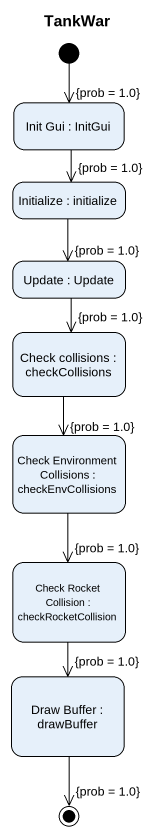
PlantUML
@startuml
title TankWar
hide empty description
state "Init Gui : InitGui" as Init_Gui
state "Initialize : initialize" as Initialize
state "Update : Update" as Update
state "Check collisions : checkCollisions" as Check_collisions
state "Check Environment Collisions : checkEnvCollisions" as Check_Environment_Collisions
state "Check Rocket Collision : checkRocketCollision" as Check_Rocket_Collision
state "Draw Buffer : drawBuffer" as Draw_Buffer
[*] --> Init_Gui : {prob = 1.0}
Init_Gui --> Initialize : {prob = 1.0}
Initialize --> Update : {prob = 1.0}
Update --> Check_collisions : {prob = 1.0}
Check_collisions --> Check_Environment_Collisions : {prob = 1.0}
Check_Environment_Collisions --> Check_Rocket_Collision : {prob = 1.0}
Check_Rocket_Collision --> Draw_Buffer : {prob = 1.0}
Draw_Buffer --> [*] : {prob = 1.0}
@enduml
